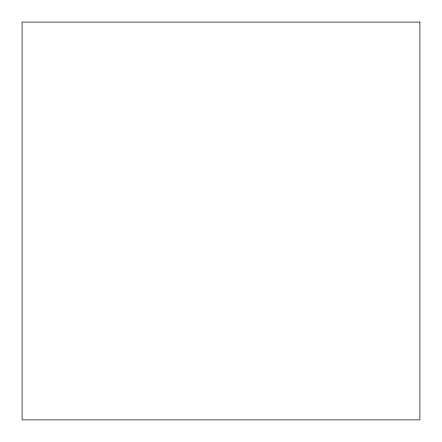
<?xml version="1.0" encoding="UTF-8"?>
<svg xmlns="http://www.w3.org/2000/svg" width="442" height="442" viewBox="0 0 442 442"><rect width="100%" height="100%" fill="white"/><g stroke="black" fill="none" stroke-linecap="round" stroke-linejoin="round"><path stroke-width="0.66" d="M419.9 22.1L22.1 22.1L22.1 419.9L419.9 419.9L419.9 22.1"/></g></svg>
